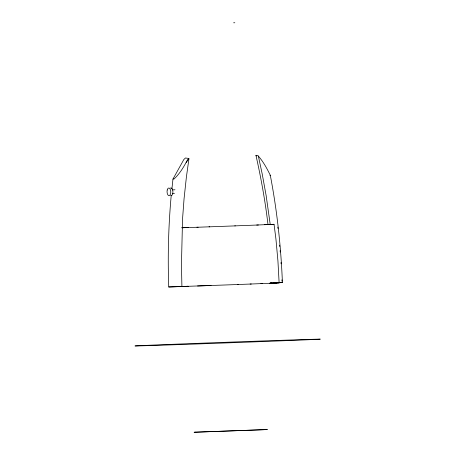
<?xml version="1.0" encoding="UTF-8"?>
<svg xmlns="http://www.w3.org/2000/svg" width="455" height="455" viewBox="0 0 455 455"><rect width="100%" height="100%" fill="white"/><g stroke="black" fill="none" stroke-linecap="round" stroke-linejoin="round"><path stroke-width="0.68" d="M198.175 227.216L182.336 227.75L181.454 264.526L181.909 286.496L168.754 286.98A632.695 554.429 88.3 0 1 171.234 195.263M171.91 188.933L172.968 179.077L183.792 159.58L185.43 158.004L188.609 158.425L188.95 158.749L186.402 176.961L184.059 198.75L182.421 220.63L182.336 227.75M172.968 179.077L174.1 178.957C179.907 173.537 184.076 166.502 187.665 159.455M186.186 162.481L188.95 158.749M269.912 175.34L270.293 175.249C277.095 210.654 280.962 246.587 282.413 282.601L274.723 282.919L279.131 282.828L277.925 260.886L275.929 239L274.046 224.292L265.623 224.514L267.978 224.423C265.242 201.178 261.079 178.115 255.938 155.286L258.048 155.746C263.155 161.406 266.926 168.395 270.293 175.249M274.046 224.292L256.722 225.043M274.661 283.038L276.685 282.919L270.202 283.09M279.131 282.828L269.28 283.283M264.617 224.719L271.601 224.378L269.997 224.372M260.908 283.624L271.373 283.209M172.32 189.889L174.993 189.786M172.451 193.551L174.458 193.477M234.78 225.89L258.412 224.986M168.754 286.98L188.347 286.28M182.603 286.462L187.642 286.28L184.065 286.417M237.629 284.523L251.285 284.011M250.108 284.045L262.598 283.567M209.061 226.84L235.36 225.879M238.215 284.512L197.538 285.979M196.907 227.267L209.738 226.806M211.069 285.495L186.584 286.349M181.517 227.762L188.319 227.545M233.637 22.784L234.814 22.75M271.692 283.027L270.35 283.061L282.413 282.601M255.938 155.286L256.813 156.008M258.355 156.071L262.222 174.037L266.141 195.582L270.207 224.361M170.432 188.069A3.85 1.854 87.8 0 1 172.9 191.714A3.85 1.854 87.8 0 1 170.705 195.508M277.829 227.119A632.695 554.429 88.3 0 1 277.982 228.501M279.654 245.108A632.695 554.429 88.3 0 1 279.779 246.496M280.126 250.66A632.695 554.429 88.3 0 1 280.24 252.042M280.991 262.455A632.695 554.429 88.3 0 1 281.076 263.843M281.901 279.831A632.695 554.429 88.3 0 1 281.958 281.218M195.542 432.165L194.092 432.25L267.386 429.565L195.542 432.165M179.441 344.589A92.86 0.324 -2.1 0 0 320.28 339.157A92.86 0.324 -2.1 0 0 182.785 343.906A92.86 0.324 -2.1 0 0 179.441 344.589M167.23 189.98A3.85 1.854 87.8 0 0 169.05 195.707A3.85 1.854 87.8 0 0 170.443 189.883A3.85 1.854 87.8 0 0 167.23 189.98"/></g></svg>
